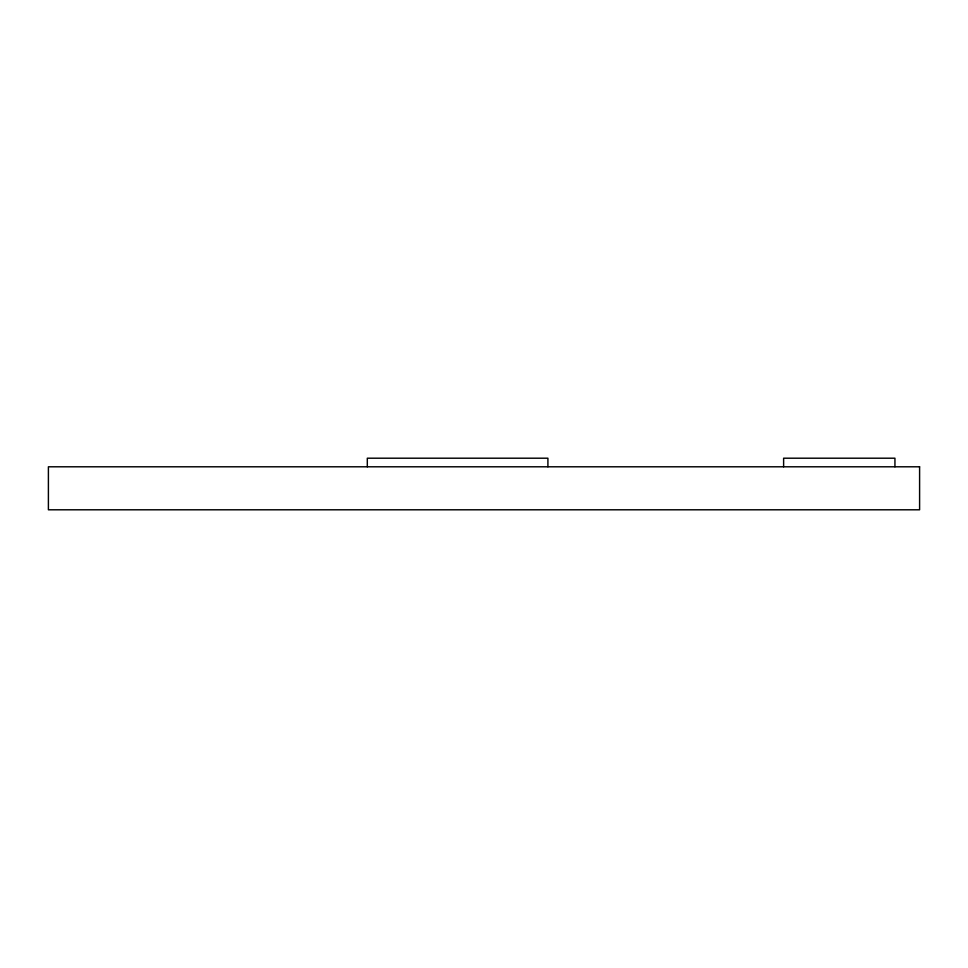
<?xml version="1.0" encoding="UTF-8"?>
<svg xmlns="http://www.w3.org/2000/svg" width="968" height="968" viewBox="0 0 968 968"><rect width="100%" height="100%" fill="white"/><g stroke="black" fill="none" stroke-linecap="round" stroke-linejoin="round"><path stroke-width="1.45" d="M894.94 466.794L894.94 458.203L783.62 458.203L783.62 466.794M547.912 466.794L547.912 458.203L367.308 458.203L367.308 466.794M919.6 466.794L48.4 466.794L48.4 509.797L919.6 509.797L919.6 466.794"/></g></svg>
